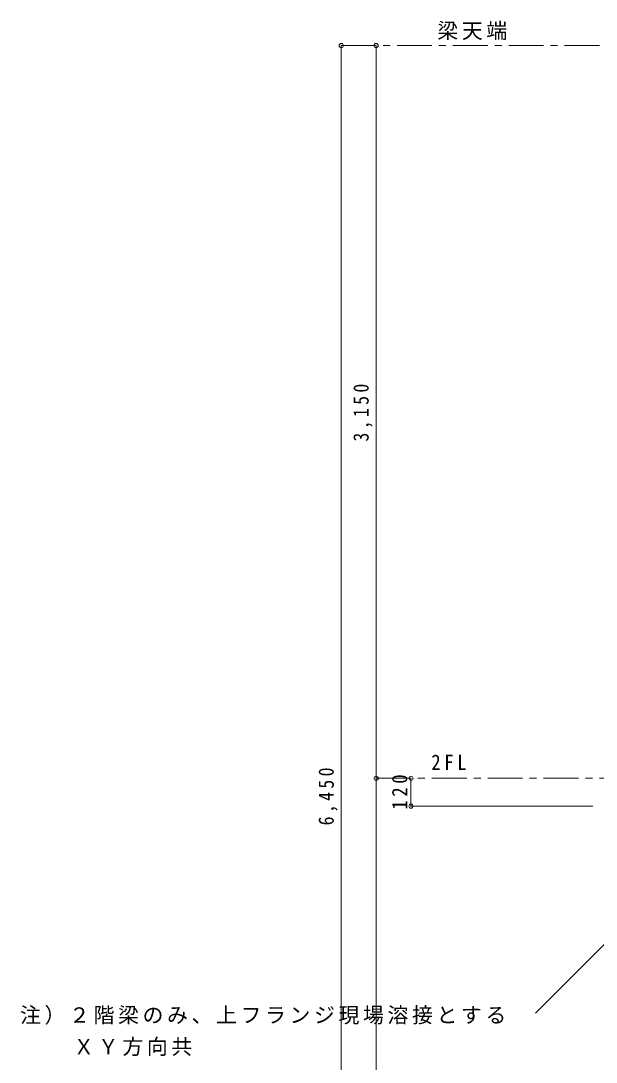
# Model space of a CAD drawing. Units: millimetres at full size, sheet at 1:30. Extents: x -8068 to 8572, y -4816 to 5478.
# Drawn here: x 1987 to 4460, y -255 to 4222 of the extents above; entities that cross this region are included whole.
import ezdxf

# ---------------------------------------------------------------- set-up
doc = ezdxf.new("R2010")
doc.units = ezdxf.units.MM
doc.header["$LTSCALE"] = 30
doc.header["$PDMODE"] = 32
doc.header["$PDSIZE"] = 18
doc.linetypes.add('CHAIN1', pattern=[8, 5, -1, 1, -1])
for name, color, linetype, lineweight in [('8-0_8SIN_1', 4, 'CHAIN1', 18), ('8-2_8KUTAI', 3, 'Continuous', 35), ('8-3_8-3', 4, 'Continuous', 18)]:
    doc.layers.add(name, color=color, linetype=linetype, lineweight=lineweight)
doc.styles.add('ＭＳ ゴシック', font='')
doc.styles.get('ＭＳ ゴシック').set_extended_font_data('MS Gothic')

msp = doc.modelspace()

# ---------------------------------------------------------------- linework, layer by layer
at = {"layer": '8-0_8SIN_1'}
for p, q in [((3363.85, 4115.38), (7930.26, 4115.38)), ((3513.85, 965.38), (8113.65, 965.38))]:
    msp.add_line(p, q, dxfattribs=at)
at = {"layer": '8-2_8KUTAI', "color": 4, "lineweight": 18}
msp.add_line((4943.08, 700), (4198.75, -44.32), dxfattribs=at)
at = {"layer": '8-3_8-3'}
for p, q in [((3363.85, -2334.62), (3363.85, 4115.38)), ((3513.85, 965.38), (3513.85, 4115.38)), ((3513.85, -2334.62), (3513.85, 965.38)), ((3663.85, 845.38), (3663.85, 965.38)), ((3663.85, 845.38), (4445.8, 845.38))]:
    msp.add_line(p, q, dxfattribs=at)
for p in [(3363.85, 4115.38), (3513.85, 4115.38), (3513.85, 965.38), (3663.85, 965.38), (3663.85, 845.38)]:
    msp.add_point(p, dxfattribs=at)

# ---------------------------------------------------------------- texts
at = {"layer": '8-2_8KUTAI', "color": 7, "char_height": 65.98, "attachment_point": 7, "style": 'ＭＳ ゴシック'}
for s, insert in [('\\T1.17;梁天端', (3776.98, 4138.83)), ('\\T1.38;\\W0.9;2FL', (3751.08, 1001.54)), ('\\T1.17;注）２階梁のみ、上フランジ現場溶接とする', (1983.27, -94.15)), ('\\T1.17;ＸＹ方向共', (2212.36, -228.77))]:
    msp.add_mtext(s, dxfattribs=dict(at, insert=insert))
at = {"layer": '8-3_8-3', "color": 7, "char_height": 65.98, "attachment_point": 7, "rotation": 90, "style": 'ＭＳ ゴシック'}
for s, insert in [('\\T1.38;\\W0.85;3,150', (3498.85, 2412.88)), ('\\T1.38;\\W0.85;6,450', (3348.85, 762.88)), ('\\T1.38;\\W0.9;120', (3648.85, 830.38))]:
    msp.add_mtext(s, dxfattribs=dict(at, insert=insert))

doc.saveas('drawing.dxf')
